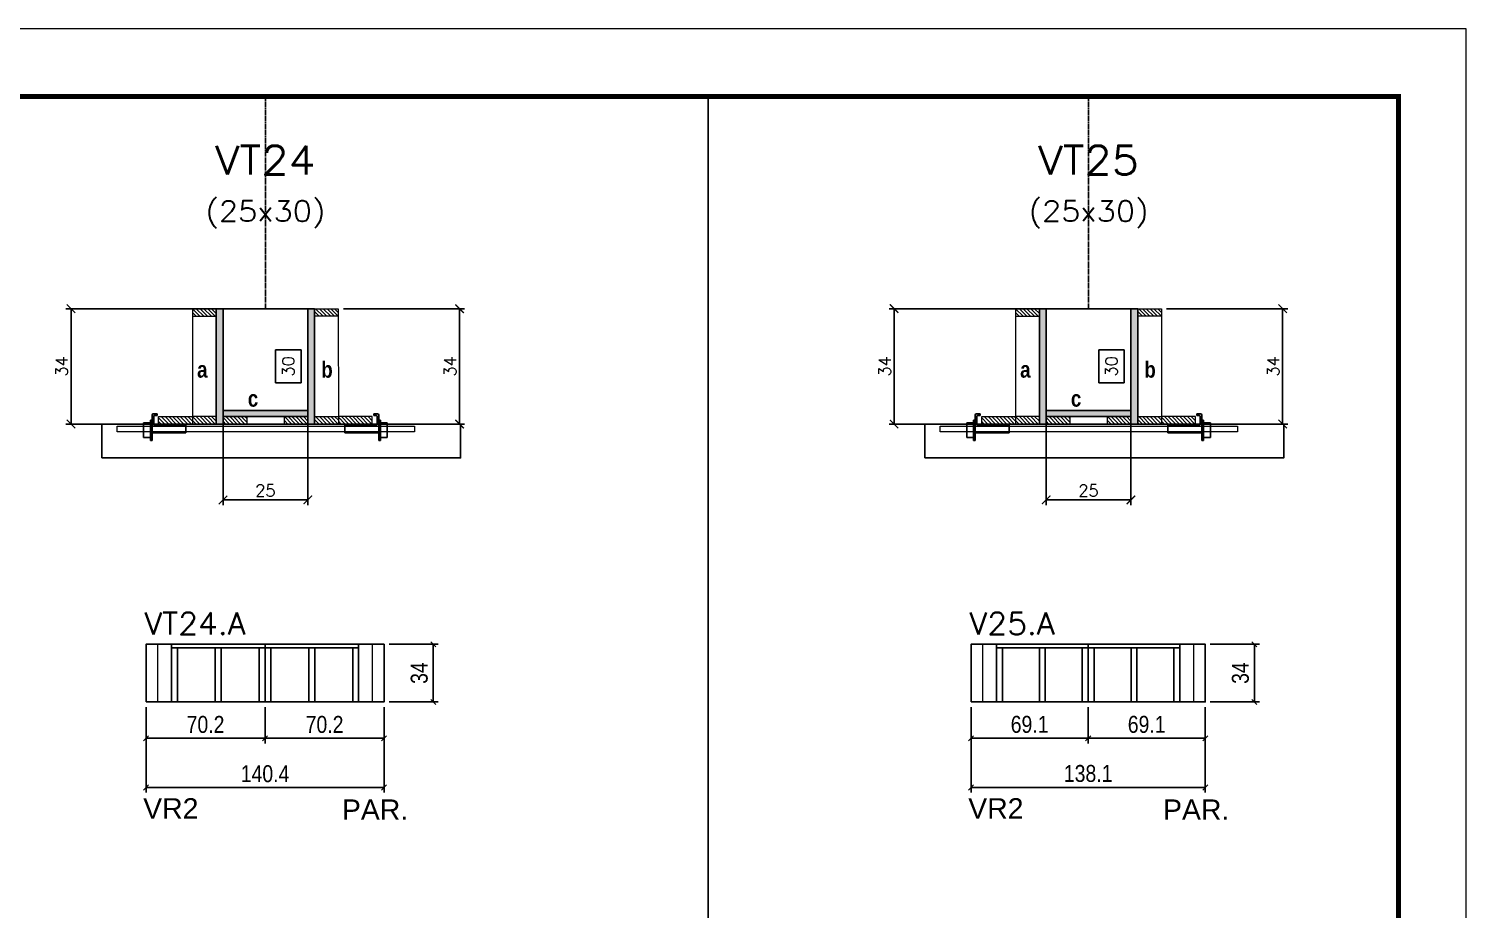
# Model space of a CAD drawing. Extents: x 137137 to 143418, y 10464 to 34486.
# Drawn here: x 142543 to 143391, y 28224 to 28743 of the extents above; entities that cross this region are included whole.
import ezdxf
from ezdxf.enums import TextEntityAlignment as Align

# ---------------------------------------------------------------- set-up
doc = ezdxf.new("R2010")
doc.units = 0
doc.linetypes.add('DASHED', pattern=[0.75, 0.5, -0.25])
doc.linetypes.add('HIDDEN', pattern=[0.375, 0.25, -0.125])
for name, color, linetype in [('5', 5, 'Continuous'), ('barrote', 251, 'Continuous'), ('COTA', 241, 'Continuous'), ('Cota Seção (2x)', 4, 'Continuous'), ('detalhes', 4, 'Continuous'), ('Painéis', 200, 'Continuous'), ('presilha', 1, 'Continuous'), ('SARR_2.2x7', 40, 'Continuous'), ('SARR_3.5x7', 81, 'Continuous'), ('Texto de Titulo', 7, 'Continuous'), ('Texto Qtd Sarr', 242, 'Continuous')]:
    doc.layers.add(name, color=color, linetype=linetype)
for name, color, linetype, lineweight in [('CONCRETO', 251, 'Continuous', 25), ('Escoras', 2, 'Continuous', 25), ('Folhas', 255, 'Continuous', 9), ('Hachura', 251, 'Continuous', 9), ('Madeira', 126, 'Continuous', 18), ('Sarr 2.2x7', 40, 'Continuous', 9), ('SARRAFO DE PRESSAO', 251, 'DASHED', 9), ('SCO-___-LAJ', 2, 'Continuous', 0), ('Texto Seção', 7, 'Continuous', 15)]:
    doc.layers.add(name, color=color, linetype=linetype, lineweight=lineweight)
doc.styles.add('COTA TECNICA', font='techl___.ttf', dxfattribs={"height": 10})
doc.styles.add('REGUA-120', font='ROMANS.shx', dxfattribs={"height": 15})
doc.styles.add('Romans', font='romans.shx')
doc.styles.get("Standard").update_dxf_attribs({"font": 'arial.ttf'})
doc.styles.add('TECNICA', font='techb___.ttf', dxfattribs={"height": 10})
doc.dimstyles.new('Cota Seção (2x)', dxfattribs={"dimtxt": 7, "dimasz": 5, "dimexe": 3, "dimexo": 3, "dimgap": 2, "dimtad": 3, "dimdec": 1, "dimlfac": 0.5, "dimzin": 12, "dimdsep": 46, "dimtxsty": 'Romans', "dimblk": 'ARCHTICK', "dimcen": 0, "dimclrd": 4, "dimclre": 4, "dimclrt": 1, "dimadec": 1, "dimazin": 3, "dimtfac": 1, "dimtdec": 1, "dimtmove": 0, "dimatfit": 3, "dimldrblk": 'OBLIQUE', "dimfxl": 1, "dimtolj": 1, "dimtzin": 12, "dimarcsym": 0})
doc.dimstyles.new('Cota Seção interna', dxfattribs={"dimtxt": 7, "dimasz": 6, "dimexe": 0.18, "dimexo": 2, "dimgap": -4, "dimtad": 3, "dimdec": 1, "dimlfac": 0.5, "dimzin": 12, "dimdsep": 46, "dimtxsty": 'Romans', "dimblk": 'ARCHTICK', "dimcen": 0.09, "dimse1": 1, "dimse2": 1, "dimsd1": 1, "dimsd2": 1, "dimclrd": 180, "dimclre": 5, "dimclrt": 1, "dimadec": 0, "dimazin": 3, "dimtfac": 1, "dimtdec": 1, "dimtofl": 0, "dimtmove": 0, "dimatfit": 3, "dimldrblk": 'ARCHTICK', "dimfxl": 1, "dimtolj": 1, "dimtzin": 0, "dimarcsym": 0})
doc.dimstyles.new('PAINEL', dxfattribs={"dimtxt": 10, "dimasz": 3, "dimexe": 3, "dimexo": 3, "dimgap": 3, "dimtad": 1, "dimdec": 1, "dimzin": 12, "dimdsep": 46, "dimtxsty": 'COTA TECNICA', "dimblk1": 'OBLIQUE', "dimblk2": 'OBLIQUE', "dimsah": 1, "dimcen": 0.9, "dimclrd": 4, "dimclre": 4, "dimclrt": 240, "dimadec": 1, "dimazin": 3, "dimtfac": 1, "dimtdec": 1, "dimtmove": 0, "dimatfit": 3, "dimfxl": 1, "dimtolj": 1, "dimtzin": 12, "dimarcsym": 0})
pattern_1 = [(315, (166111.6375, 20280.2569), (1.12253202, 1.12253202), [])]
pattern_2 = [(315, (166099.6375, 20280.2569), (1.12253202, 1.12253202), [])]
pattern_3 = [(315, (165626.2044, 20280.2569), (1.12253202, 1.12253202), [])]
pattern_4 = [(315, (165614.2044, 20280.2569), (1.12253202, 1.12253202), [])]

# ---------------------------------------------------------------- blocks, each defined once
blk = doc.blocks.new('_ArchTick')
at = {"color": 0, "linetype": 'ByBlock', "const_width": 0.15}
blk.add_lwpolyline([(-0.5, -0.5), (0.5, 0.5)], dxfattribs=at)
blk = doc.blocks.new('*D319')
at = {"layer": 'COTA', "color": 4, "lineweight": -2, "transparency": 16777216}
for p, q in [((143140.02, 28577.9), (143050.37, 28577.9)), ((143053.37, 28509.9), (143053.37, 28577.9)), ((143102.02, 28509.9), (143050.37, 28509.9))]:
    blk.add_line(p, q, dxfattribs=at)
at = {"layer": 'Defpoints', "color": 0, "transparency": 16777216}
for p in [(143053.37, 28577.9), (143143.02, 28577.9), (143105.02, 28509.9)]:
    blk.add_point(p, dxfattribs=at)
at = {"layer": 'COTA', "color": 4, "lineweight": -2, "transparency": 16777216, "xscale": 5, "yscale": 5, "zscale": 5}
for p, rotation in [((143053.37, 28577.9), 90), ((143053.37, 28509.9), 270)]:
    blk.add_blockref('_ArchTick', p, dxfattribs=dict(at, rotation=rotation))
at = {"layer": 'COTA', "color": 1, "transparency": 16777216, "insert": (143047.87, 28543.9), "char_height": 7, "attachment_point": 5, "rotation": 90, "style": 'Romans'}
blk.add_mtext('\\A1;34', dxfattribs=at)
blk = doc.blocks.new('_Oblique')
at = {"color": 0, "linetype": 'ByBlock', "lineweight": -2}
blk.add_line((-0.5, -0.5), (0.5, 0.5), dxfattribs=at)
blk = doc.blocks.new('*D320')
at = {"layer": 'COTA', "color": 4, "lineweight": -2, "transparency": 16777216}
for p, q in [((143214.01, 28577.9), (143285.49, 28577.9)), ((143282.49, 28509.9), (143282.49, 28577.9)), ((143234.02, 28509.9), (143285.49, 28509.9))]:
    blk.add_line(p, q, dxfattribs=at)
at = {"layer": 'Defpoints', "color": 0, "transparency": 16777216}
for p in [(143211.01, 28577.9), (143282.49, 28577.9), (143231.02, 28509.9)]:
    blk.add_point(p, dxfattribs=at)
at = {"layer": 'COTA', "color": 4, "lineweight": -2, "transparency": 16777216, "xscale": 5, "yscale": 5, "zscale": 5}
for p, rotation in [((143282.49, 28577.9), 90), ((143282.49, 28509.9), 270)]:
    blk.add_blockref('_ArchTick', p, dxfattribs=dict(at, rotation=rotation))
at = {"layer": 'COTA', "color": 1, "transparency": 16777216, "insert": (143276.99, 28543.9), "char_height": 7, "attachment_point": 5, "rotation": 90, "style": 'Romans'}
blk.add_mtext('\\A1;34', dxfattribs=at)
blk = doc.blocks.new('*D321')
at = {"layer": 'Cota Seção (2x)', "color": 180, "lineweight": -2, "transparency": 16777216}
for p, q in [((143189.01, 28553.57), (143174.01, 28553.57)), ((143174.01, 28553.57), (143174.01, 28534.23)), ((143189.01, 28534.23), (143189.01, 28553.57)), ((143174.01, 28534.23), (143189.01, 28534.23))]:
    blk.add_line(p, q, dxfattribs=at)
at = {"layer": 'Defpoints', "color": 0, "transparency": 16777216}
for p in [(143193.01, 28577.9), (143193.01, 28577.9), (143193.02, 28517.9)]:
    blk.add_point(p, dxfattribs=at)
at = {"layer": 'Cota Seção (2x)', "color": 1, "transparency": 16777216, "insert": (143181.51, 28543.9), "char_height": 7, "attachment_point": 5, "rotation": 90, "style": 'Romans'}
blk.add_mtext('\\A1;30', dxfattribs=at)
blk = doc.blocks.new('titulo1')
at = {"layer": 'Defpoints', "color": 252, "linetype": 'HIDDEN', "ltscale": 2}
blk.add_line((0, 0), (0, 125), dxfattribs=at)
at = {"layer": 'Defpoints', "style": 'Romans', "oblique": 15}
blk.add_attdef('FOLHA', text='', height=10, dxfattribs=at).set_placement((0, 15.58), align=Align.MIDDLE_CENTER)
at = {"layer": 'Texto Qtd Sarr', "color": 3, "style": 'Romans', "oblique": 15}
for tag, height, p in [('TITULO', 17, (0, 71.45)), ('SEÇÃO', 12, (0, 41.55))]:
    blk.add_attdef(tag, text='', height=height, dxfattribs=at).set_placement(p, align=Align.MIDDLE_CENTER)
blk = doc.blocks.new('PRESILHA METÁLICA 1')
at = {"layer": 'presilha'}
for p, q in [((0, 13), (6, 13)), ((0, 13), (0, 0)), ((6, 15.5), (7.5, 15.5)), ((6, -2.5), (6, 15.5)), ((6, 13), (6, 0)), ((7.5, 10.6), (7.5, 19.9)), ((7.5, 15.5), (7.5, -2.5)), ((12, 21), (8.6, 21)), ((9, 11.6), (9, 18.9)), ((12, 19.5), (9.6, 19.5)), ((12, 21), (12, 19.5)), ((6, 0), (0, 0)), ((37.5, 4.1), (7.5, 4.1)), ((37.5, 11), (9.6, 11)), ((37.5, 11), (37.5, 4.1)), ((7.5, -2.5), (6, -2.5))]:
    blk.add_line(p, q, dxfattribs=at)
for centre, radius, start, end in [((8.6, 19.9), 1.14, 90, 180), ((9.6, 18.9), 0.57, 90, 180), ((9.6, 11.6), 0.57, 180, 270)]:
    blk.add_arc(centre, radius, start, end, dxfattribs=at)
blk = doc.blocks.new('*D322')
at = {"layer": 'COTA', "color": 4, "lineweight": -2, "transparency": 16777216}
for p, q in [((143143.02, 28511.3), (143143.02, 28462.17)), ((143193.02, 28511.3), (143193.02, 28462.17)), ((143143.02, 28465.17), (143193.02, 28465.17))]:
    blk.add_line(p, q, dxfattribs=at)
at = {"layer": 'Defpoints', "color": 0, "transparency": 16777216}
for p in [(143143.02, 28514.3), (143193.02, 28514.3), (143193.02, 28465.17)]:
    blk.add_point(p, dxfattribs=at)
at = {"layer": 'COTA', "color": 4, "lineweight": -2, "transparency": 16777216, "xscale": 5, "yscale": 5, "zscale": 5, "rotation": 180}
blk.add_blockref('_ArchTick', (143143.02, 28465.17), dxfattribs=at)
at = {"layer": 'COTA', "color": 4, "lineweight": -2, "transparency": 16777216, "xscale": 5, "yscale": 5, "zscale": 5}
blk.add_blockref('_ArchTick', (143193.02, 28465.17), dxfattribs=at)
at = {"layer": 'COTA', "color": 1, "transparency": 16777216, "insert": (143168.02, 28470.67), "char_height": 7, "attachment_point": 5, "style": 'Romans'}
blk.add_mtext('\\A1;25', dxfattribs=at)
blk = doc.blocks.new('*D323')
at = {"layer": 'COTA', "color": 4, "linetype": 'ByBlock', "lineweight": -2, "transparency": 16777216}
for p, q in [((143239.85, 28380.1), (143268.82, 28380.1)), ((143265.82, 28380.1), (143265.82, 28346.1)), ((143239.85, 28346.1), (143268.82, 28346.1))]:
    blk.add_line(p, q, dxfattribs=at)
at = {"layer": 'Defpoints', "color": 0, "linetype": 'ByBlock', "transparency": 16777216}
for p in [(143236.85, 28380.1), (143236.85, 28346.1), (143265.82, 28346.1)]:
    blk.add_point(p, dxfattribs=at)
at = {"layer": 'COTA', "color": 4, "linetype": 'ByBlock', "lineweight": -2, "transparency": 16777216, "xscale": 3, "yscale": 3, "zscale": 3}
for p, rotation in [((143265.82, 28380.1), 90), ((143265.82, 28346.1), 270)]:
    blk.add_blockref('_Oblique', p, dxfattribs=dict(at, rotation=rotation))
at = {"layer": 'COTA', "color": 240, "linetype": 'ByBlock', "transparency": 16777216, "insert": (143257.61, 28363.1), "char_height": 10, "attachment_point": 5, "rotation": 90, "style": 'COTA TECNICA'}
blk.add_mtext('\\A1;34', dxfattribs=at)
blk = doc.blocks.new('*D324')
at = {"layer": 'Defpoints', "color": 0, "linetype": 'ByBlock', "transparency": 16777216}
for p in [(143098.75, 28346.1), (143236.85, 28346.1), (143098.75, 28295.63)]:
    blk.add_point(p, dxfattribs=at)
at = {"layer": 'Escoras', "color": 4, "linetype": 'ByBlock', "lineweight": -2, "transparency": 16777216}
for p, q in [((143098.75, 28343.1), (143098.75, 28292.63)), ((143236.85, 28343.1), (143236.85, 28292.63)), ((143236.85, 28295.63), (143098.75, 28295.63))]:
    blk.add_line(p, q, dxfattribs=at)
at = {"layer": 'Escoras', "color": 4, "linetype": 'ByBlock', "lineweight": -2, "transparency": 16777216, "xscale": 3, "yscale": 3, "zscale": 3, "rotation": 180}
blk.add_blockref('_Oblique', (143098.75, 28295.63), dxfattribs=at)
at = {"layer": 'Escoras', "color": 4, "linetype": 'ByBlock', "lineweight": -2, "transparency": 16777216, "xscale": 3, "yscale": 3, "zscale": 3}
blk.add_blockref('_Oblique', (143236.85, 28295.63), dxfattribs=at)
at = {"layer": 'Escoras', "color": 240, "linetype": 'ByBlock', "transparency": 16777216, "insert": (143167.8, 28303.87), "char_height": 10, "attachment_point": 5, "style": 'COTA TECNICA'}
blk.add_mtext('\\A1;138.1', dxfattribs=at)
blk = doc.blocks.new('*D855')
at = {"layer": 'Defpoints', "color": 0, "linetype": 'ByBlock', "transparency": 16777216}
for p in [(143098.75, 28346.1), (143167.8, 28346.1), (143167.8, 28324.67)]:
    blk.add_point(p, dxfattribs=at)
at = {"layer": 'Escoras', "color": 4, "linetype": 'ByBlock', "lineweight": -2, "transparency": 16777216}
for p, q in [((143098.75, 28343.1), (143098.75, 28321.67)), ((143167.8, 28343.1), (143167.8, 28321.67)), ((143098.75, 28324.67), (143167.8, 28324.67))]:
    blk.add_line(p, q, dxfattribs=at)
at = {"layer": 'Escoras', "color": 4, "linetype": 'ByBlock', "lineweight": -2, "transparency": 16777216, "xscale": 3, "yscale": 3, "zscale": 3, "rotation": 180}
blk.add_blockref('_Oblique', (143098.75, 28324.67), dxfattribs=at)
at = {"layer": 'Escoras', "color": 4, "linetype": 'ByBlock', "lineweight": -2, "transparency": 16777216, "xscale": 3, "yscale": 3, "zscale": 3}
blk.add_blockref('_Oblique', (143167.8, 28324.67), dxfattribs=at)
at = {"layer": 'Escoras', "color": 240, "linetype": 'ByBlock', "transparency": 16777216, "insert": (143133.27, 28332.81), "char_height": 10, "attachment_point": 5, "style": 'COTA TECNICA'}
blk.add_mtext('\\A1;69.1', dxfattribs=at)
blk = doc.blocks.new('*D856')
at = {"layer": 'Defpoints', "color": 0, "linetype": 'ByBlock', "transparency": 16777216}
for p in [(143167.8, 28346.1), (143236.85, 28346.1), (143236.85, 28324.67)]:
    blk.add_point(p, dxfattribs=at)
at = {"layer": 'Escoras', "color": 4, "linetype": 'ByBlock', "lineweight": -2, "transparency": 16777216}
for p, q in [((143167.8, 28343.1), (143167.8, 28321.67)), ((143236.85, 28343.1), (143236.85, 28321.67)), ((143167.8, 28324.67), (143236.85, 28324.67))]:
    blk.add_line(p, q, dxfattribs=at)
at = {"layer": 'Escoras', "color": 4, "linetype": 'ByBlock', "lineweight": -2, "transparency": 16777216, "xscale": 3, "yscale": 3, "zscale": 3, "rotation": 180}
blk.add_blockref('_Oblique', (143167.8, 28324.67), dxfattribs=at)
at = {"layer": 'Escoras', "color": 4, "linetype": 'ByBlock', "lineweight": -2, "transparency": 16777216, "xscale": 3, "yscale": 3, "zscale": 3}
blk.add_blockref('_Oblique', (143236.85, 28324.67), dxfattribs=at)
at = {"layer": 'Escoras', "color": 240, "linetype": 'ByBlock', "transparency": 16777216, "insert": (143202.32, 28332.81), "char_height": 10, "attachment_point": 5, "style": 'COTA TECNICA'}
blk.add_mtext('\\A1;69.1', dxfattribs=at)
blk = doc.blocks.new('*D327')
at = {"layer": 'COTA', "color": 4, "lineweight": -2, "transparency": 16777216}
for p, q in [((142654.58, 28577.9), (142564.94, 28577.9)), ((142567.94, 28509.9), (142567.94, 28577.9)), ((142616.58, 28509.9), (142564.94, 28509.9))]:
    blk.add_line(p, q, dxfattribs=at)
at = {"layer": 'Defpoints', "color": 0, "transparency": 16777216}
for p in [(142567.94, 28577.9), (142657.58, 28577.9), (142619.58, 28509.9)]:
    blk.add_point(p, dxfattribs=at)
at = {"layer": 'COTA', "color": 4, "lineweight": -2, "transparency": 16777216, "xscale": 5, "yscale": 5, "zscale": 5}
for p, rotation in [((142567.94, 28577.9), 90), ((142567.94, 28509.9), 270)]:
    blk.add_blockref('_ArchTick', p, dxfattribs=dict(at, rotation=rotation))
at = {"layer": 'COTA', "color": 1, "transparency": 16777216, "insert": (142562.44, 28543.9), "char_height": 7, "attachment_point": 5, "rotation": 90, "style": 'Romans'}
blk.add_mtext('\\A1;34', dxfattribs=at)
blk = doc.blocks.new('*D328')
at = {"layer": 'COTA', "color": 4, "lineweight": -2, "transparency": 16777216}
for p, q in [((142728.57, 28577.9), (142800.06, 28577.9)), ((142797.06, 28509.9), (142797.06, 28577.9)), ((142748.58, 28509.9), (142800.06, 28509.9))]:
    blk.add_line(p, q, dxfattribs=at)
at = {"layer": 'Defpoints', "color": 0, "transparency": 16777216}
for p in [(142725.57, 28577.9), (142797.06, 28577.9), (142745.58, 28509.9)]:
    blk.add_point(p, dxfattribs=at)
at = {"layer": 'COTA', "color": 4, "lineweight": -2, "transparency": 16777216, "xscale": 5, "yscale": 5, "zscale": 5}
for p, rotation in [((142797.06, 28577.9), 90), ((142797.06, 28509.9), 270)]:
    blk.add_blockref('_ArchTick', p, dxfattribs=dict(at, rotation=rotation))
at = {"layer": 'COTA', "color": 1, "transparency": 16777216, "insert": (142791.56, 28543.9), "char_height": 7, "attachment_point": 5, "rotation": 90, "style": 'Romans'}
blk.add_mtext('\\A1;34', dxfattribs=at)
blk = doc.blocks.new('*D329')
at = {"layer": 'Cota Seção (2x)', "color": 180, "lineweight": -2, "transparency": 16777216}
for p, q in [((142703.58, 28553.57), (142688.58, 28553.57)), ((142688.58, 28553.57), (142688.58, 28534.23)), ((142703.58, 28534.23), (142703.58, 28553.57)), ((142688.58, 28534.23), (142703.58, 28534.23))]:
    blk.add_line(p, q, dxfattribs=at)
at = {"layer": 'Defpoints', "color": 0, "transparency": 16777216}
for p in [(142707.57, 28577.9), (142707.58, 28577.9), (142707.58, 28517.9)]:
    blk.add_point(p, dxfattribs=at)
at = {"layer": 'Cota Seção (2x)', "color": 1, "transparency": 16777216, "insert": (142696.08, 28543.9), "char_height": 7, "attachment_point": 5, "rotation": 90, "style": 'Romans'}
blk.add_mtext('\\A1;30', dxfattribs=at)
blk = doc.blocks.new('*D330')
at = {"layer": 'COTA', "color": 4, "lineweight": -2, "transparency": 16777216}
for p, q in [((142657.58, 28511.3), (142657.58, 28462.17)), ((142707.58, 28511.3), (142707.58, 28462.17)), ((142657.58, 28465.17), (142707.58, 28465.17))]:
    blk.add_line(p, q, dxfattribs=at)
at = {"layer": 'Defpoints', "color": 0, "transparency": 16777216}
for p in [(142657.58, 28514.3), (142707.58, 28514.3), (142707.58, 28465.17)]:
    blk.add_point(p, dxfattribs=at)
at = {"layer": 'COTA', "color": 4, "lineweight": -2, "transparency": 16777216, "xscale": 5, "yscale": 5, "zscale": 5, "rotation": 180}
blk.add_blockref('_ArchTick', (142657.58, 28465.17), dxfattribs=at)
at = {"layer": 'COTA', "color": 4, "lineweight": -2, "transparency": 16777216, "xscale": 5, "yscale": 5, "zscale": 5}
blk.add_blockref('_ArchTick', (142707.58, 28465.17), dxfattribs=at)
at = {"layer": 'COTA', "color": 1, "transparency": 16777216, "insert": (142682.58, 28470.67), "char_height": 7, "attachment_point": 5, "style": 'Romans'}
blk.add_mtext('\\A1;25', dxfattribs=at)
blk = doc.blocks.new('*D331')
at = {"layer": 'COTA', "color": 4, "linetype": 'ByBlock', "lineweight": -2, "transparency": 16777216}
for p, q in [((142755.56, 28380.1), (142784.54, 28380.1)), ((142781.54, 28380.1), (142781.54, 28346.1)), ((142755.56, 28346.1), (142784.54, 28346.1))]:
    blk.add_line(p, q, dxfattribs=at)
at = {"layer": 'Defpoints', "color": 0, "linetype": 'ByBlock', "transparency": 16777216}
for p in [(142752.56, 28380.1), (142752.56, 28346.1), (142781.54, 28346.1)]:
    blk.add_point(p, dxfattribs=at)
at = {"layer": 'COTA', "color": 4, "linetype": 'ByBlock', "lineweight": -2, "transparency": 16777216, "xscale": 3, "yscale": 3, "zscale": 3}
for p, rotation in [((142781.54, 28380.1), 90), ((142781.54, 28346.1), 270)]:
    blk.add_blockref('_Oblique', p, dxfattribs=dict(at, rotation=rotation))
at = {"layer": 'COTA', "color": 240, "linetype": 'ByBlock', "transparency": 16777216, "insert": (142773.32, 28363.1), "char_height": 10, "attachment_point": 5, "rotation": 90, "style": 'COTA TECNICA'}
blk.add_mtext('\\A1;34', dxfattribs=at)
blk = doc.blocks.new('*D332')
at = {"layer": 'Defpoints', "color": 0, "linetype": 'ByBlock', "transparency": 16777216}
for p in [(142612.16, 28346.1), (142752.56, 28346.1), (142612.16, 28295.63)]:
    blk.add_point(p, dxfattribs=at)
at = {"layer": 'Escoras', "color": 4, "linetype": 'ByBlock', "lineweight": -2, "transparency": 16777216}
for p, q in [((142612.16, 28343.1), (142612.16, 28292.63)), ((142752.56, 28343.1), (142752.56, 28292.63)), ((142752.56, 28295.63), (142612.16, 28295.63))]:
    blk.add_line(p, q, dxfattribs=at)
at = {"layer": 'Escoras', "color": 4, "linetype": 'ByBlock', "lineweight": -2, "transparency": 16777216, "xscale": 3, "yscale": 3, "zscale": 3, "rotation": 180}
blk.add_blockref('_Oblique', (142612.16, 28295.63), dxfattribs=at)
at = {"layer": 'Escoras', "color": 4, "linetype": 'ByBlock', "lineweight": -2, "transparency": 16777216, "xscale": 3, "yscale": 3, "zscale": 3}
blk.add_blockref('_Oblique', (142752.56, 28295.63), dxfattribs=at)
at = {"layer": 'Escoras', "color": 240, "linetype": 'ByBlock', "transparency": 16777216, "insert": (142682.36, 28303.73), "char_height": 10, "attachment_point": 5, "style": 'COTA TECNICA'}
blk.add_mtext('\\A1;140.4', dxfattribs=at)
blk = doc.blocks.new('*D859')
at = {"layer": 'Defpoints', "color": 0, "linetype": 'ByBlock', "transparency": 16777216}
for p in [(142612.16, 28346.1), (142682.36, 28346.1), (142682.36, 28324.67)]:
    blk.add_point(p, dxfattribs=at)
at = {"layer": 'Escoras', "color": 4, "linetype": 'ByBlock', "lineweight": -2, "transparency": 16777216}
for p, q in [((142612.16, 28343.1), (142612.16, 28321.67)), ((142682.36, 28343.1), (142682.36, 28321.67)), ((142612.16, 28324.67), (142682.36, 28324.67))]:
    blk.add_line(p, q, dxfattribs=at)
at = {"layer": 'Escoras', "color": 4, "linetype": 'ByBlock', "lineweight": -2, "transparency": 16777216, "xscale": 3, "yscale": 3, "zscale": 3, "rotation": 180}
blk.add_blockref('_Oblique', (142612.16, 28324.67), dxfattribs=at)
at = {"layer": 'Escoras', "color": 4, "linetype": 'ByBlock', "lineweight": -2, "transparency": 16777216, "xscale": 3, "yscale": 3, "zscale": 3}
blk.add_blockref('_Oblique', (142682.36, 28324.67), dxfattribs=at)
at = {"layer": 'Escoras', "color": 240, "linetype": 'ByBlock', "transparency": 16777216, "insert": (142647.26, 28332.78), "char_height": 10, "attachment_point": 5, "style": 'COTA TECNICA'}
blk.add_mtext('\\A1;70.2', dxfattribs=at)
blk = doc.blocks.new('*D860')
at = {"layer": 'Defpoints', "color": 0, "linetype": 'ByBlock', "transparency": 16777216}
for p in [(142682.36, 28346.1), (142752.56, 28346.1), (142752.56, 28324.67)]:
    blk.add_point(p, dxfattribs=at)
at = {"layer": 'Escoras', "color": 4, "linetype": 'ByBlock', "lineweight": -2, "transparency": 16777216}
for p, q in [((142682.36, 28343.1), (142682.36, 28321.67)), ((142752.56, 28343.1), (142752.56, 28321.67)), ((142682.36, 28324.67), (142752.56, 28324.67))]:
    blk.add_line(p, q, dxfattribs=at)
at = {"layer": 'Escoras', "color": 4, "linetype": 'ByBlock', "lineweight": -2, "transparency": 16777216, "xscale": 3, "yscale": 3, "zscale": 3, "rotation": 180}
blk.add_blockref('_Oblique', (142682.36, 28324.67), dxfattribs=at)
at = {"layer": 'Escoras', "color": 4, "linetype": 'ByBlock', "lineweight": -2, "transparency": 16777216, "xscale": 3, "yscale": 3, "zscale": 3}
blk.add_blockref('_Oblique', (142752.56, 28324.67), dxfattribs=at)
at = {"layer": 'Escoras', "color": 240, "linetype": 'ByBlock', "transparency": 16777216, "insert": (142717.46, 28332.78), "char_height": 10, "attachment_point": 5, "style": 'COTA TECNICA'}
blk.add_mtext('\\A1;70.2', dxfattribs=at)
blk = doc.blocks.new('9999999999')
at = {"layer": 'Folhas'}
blk.add_lwpolyline([(98138.98, 34190.21), (99623.98, 34190.21), (99623.98, 35240.21), (98138.98, 35240.21)], close=True, dxfattribs=at)
at = {"layer": 'Folhas', "color": 30, "const_width": 3}
blk.add_lwpolyline([(98213.98, 34230.21), (99583.98, 34230.21), (99583.98, 35200.21), (98213.98, 35200.21)], close=True, dxfattribs=at)

msp = doc.modelspace()

# ---------------------------------------------------------------- hatches: boundary and pattern name
at = {"layer": 'Hachura'}
h = msp.add_hatch(dxfattribs=at)
h.set_pattern_fill('ANSI31', color=256, scale=0.5, angle=270, style=0)
h.set_pattern_definition([(315, (165614.2044, 20270.2569), (1.12253202, 1.12253202), [])])
h.paths.add_polyline_path([(142653.58, 28573.5), (142653.58, 28577.9), (142639.58, 28577.9), (142639.58, 28573.5)])
h = msp.add_hatch(color=256, dxfattribs=at)
h.dxf.hatch_style = 1
h.paths.add_polyline_path([(142653.58, 28577.9), (142657.58, 28577.9), (142657.58, 28509.9), (142653.58, 28509.9)])
h = msp.add_hatch(color=256, dxfattribs=at)
h.dxf.hatch_style = 1
h.paths.add_polyline_path([(142711.57, 28577.9), (142707.57, 28577.9), (142707.58, 28509.9), (142711.58, 28509.9)])
h = msp.add_hatch(dxfattribs=at)
h.set_pattern_fill('ANSI31', color=256, scale=0.5, angle=270, style=0)
h.set_pattern_definition([(315, (165626.2141, 20270.2569), (1.12253202, 1.12253202), [])])
h.paths.add_polyline_path([(142711.57, 28573.5), (142711.57, 28577.9), (142725.57, 28577.9), (142725.57, 28573.5)])
h = msp.add_hatch(dxfattribs=at)
h.set_pattern_fill('ANSI31', color=256, scale=0.5, angle=270, style=0)
h.set_pattern_definition([(315, (166099.6375, 20270.2569), (1.12253202, 1.12253202), [])])
h.paths.add_polyline_path([(143139.02, 28573.5), (143139.02, 28577.9), (143125.02, 28577.9), (143125.02, 28573.5)])
h = msp.add_hatch(color=256, dxfattribs=at)
h.dxf.hatch_style = 1
h.paths.add_polyline_path([(143139.02, 28577.9), (143143.02, 28577.9), (143143.02, 28509.9), (143139.02, 28509.9)])
h = msp.add_hatch(color=256, dxfattribs=at)
h.dxf.hatch_style = 1
h.paths.add_polyline_path([(143197.01, 28577.9), (143193.01, 28577.9), (143193.02, 28509.9), (143197.02, 28509.9)])
h = msp.add_hatch(dxfattribs=at)
h.set_pattern_fill('ANSI31', color=256, scale=0.5, angle=270, style=0)
h.set_pattern_definition([(315, (166111.6472, 20270.2569), (1.12253202, 1.12253202), [])])
h.paths.add_polyline_path([(143197.01, 28573.5), (143197.01, 28577.9), (143211.01, 28577.9), (143211.01, 28573.5)])
h = msp.add_hatch(dxfattribs=at)
h.set_pattern_fill('ANSI31', color=256, scale=0.5, angle=270, style=0)
h.set_pattern_definition(pattern_4)
h.paths.add_polyline_path([(142619.58, 28509.9), (142619.58, 28514.3), (142639.58, 28514.3), (142639.58, 28509.9)])
h = msp.add_hatch(dxfattribs=at)
h.set_pattern_fill('ANSI31', color=256, scale=0.5, angle=270, style=0)
h.set_pattern_definition([(315, (165614.2044, 20206.6569), (1.12253202, 1.12253202), [])])
h.paths.add_polyline_path([(142653.58, 28509.9), (142653.58, 28514.3), (142639.58, 28514.3), (142639.58, 28509.9)])
h = msp.add_hatch(color=256, dxfattribs=at)
h.dxf.hatch_style = 1
h.paths.add_polyline_path([(142657.58, 28514.3), (142657.58, 28517.9), (142707.58, 28517.9), (142707.58, 28514.3)])
h = msp.add_hatch(dxfattribs=at)
h.set_pattern_fill('ANSI31', color=256, scale=0.5, angle=270, style=0)
h.set_pattern_definition(pattern_4)
h.paths.add_polyline_path([(142657.58, 28509.9), (142657.58, 28514.3), (142671.58, 28514.3), (142671.58, 28509.9)])
h = msp.add_hatch(dxfattribs=at)
h.set_pattern_fill('ANSI31', color=256, scale=0.5, angle=270, style=0)
h.set_pattern_definition(pattern_3)
h.paths.add_polyline_path([(142707.58, 28509.9), (142707.58, 28514.3), (142693.58, 28514.3), (142693.58, 28509.9)])
h = msp.add_hatch(dxfattribs=at)
h.set_pattern_fill('ANSI31', color=256, scale=0.5, angle=270, style=0)
h.set_pattern_definition([(315, (165626.2044, 20206.6569), (1.12253202, 1.12253202), [])])
h.paths.add_polyline_path([(142711.58, 28509.9), (142711.58, 28514.3), (142725.58, 28514.3), (142725.58, 28509.9)])
h = msp.add_hatch(dxfattribs=at)
h.set_pattern_fill('ANSI31', color=256, scale=0.5, angle=270, style=0)
h.set_pattern_definition(pattern_3)
h.paths.add_polyline_path([(142745.58, 28509.9), (142745.58, 28514.3), (142725.58, 28514.3), (142725.58, 28509.9)])
h = msp.add_hatch(dxfattribs=at)
h.set_pattern_fill('ANSI31', color=256, scale=0.5, angle=270, style=0)
h.set_pattern_definition(pattern_2)
h.paths.add_polyline_path([(143105.02, 28509.9), (143105.02, 28514.3), (143125.02, 28514.3), (143125.02, 28509.9)])
h = msp.add_hatch(dxfattribs=at)
h.set_pattern_fill('ANSI31', color=256, scale=0.5, angle=270, style=0)
h.set_pattern_definition([(315, (166099.6375, 20206.6569), (1.12253202, 1.12253202), [])])
h.paths.add_polyline_path([(143139.02, 28509.9), (143139.02, 28514.3), (143125.02, 28514.3), (143125.02, 28509.9)])
h = msp.add_hatch(color=256, dxfattribs=at)
h.dxf.hatch_style = 1
h.paths.add_polyline_path([(143143.02, 28514.3), (143143.02, 28517.9), (143193.02, 28517.9), (143193.02, 28514.3)])
h = msp.add_hatch(dxfattribs=at)
h.set_pattern_fill('ANSI31', color=256, scale=0.5, angle=270, style=0)
h.set_pattern_definition(pattern_2)
h.paths.add_polyline_path([(143143.02, 28509.9), (143143.02, 28514.3), (143157.02, 28514.3), (143157.02, 28509.9)])
h = msp.add_hatch(dxfattribs=at)
h.set_pattern_fill('ANSI31', color=256, scale=0.5, angle=270, style=0)
h.set_pattern_definition(pattern_1)
h.paths.add_polyline_path([(143193.02, 28509.9), (143193.02, 28514.3), (143179.02, 28514.3), (143179.02, 28509.9)])
h = msp.add_hatch(dxfattribs=at)
h.set_pattern_fill('ANSI31', color=256, scale=0.5, angle=270, style=0)
h.set_pattern_definition([(315, (166111.6375, 20206.6569), (1.12253202, 1.12253202), [])])
h.paths.add_polyline_path([(143197.02, 28509.9), (143197.02, 28514.3), (143211.02, 28514.3), (143211.02, 28509.9)])
h = msp.add_hatch(dxfattribs=at)
h.set_pattern_fill('ANSI31', color=256, scale=0.5, angle=270, style=0)
h.set_pattern_definition(pattern_1)
h.paths.add_polyline_path([(143231.02, 28509.9), (143231.02, 28514.3), (143211.02, 28514.3), (143211.02, 28509.9)])

# ---------------------------------------------------------------- linework, layer by layer
at = {"layer": 'barrote'}
for points in [[(142586.13, 28489.9), (142797.71, 28489.9), (142797.71, 28509.9), (142586.13, 28509.9)], [(143071.56, 28489.9), (143283.15, 28489.9), (143283.15, 28509.9), (143071.56, 28509.9)]]:
    msp.add_lwpolyline(points, close=True, dxfattribs=at)
at = {"layer": 'CONCRETO'}
for points in [[(142657.58, 28577.9), (142657.58, 28577.9), (142657.58, 28577.9), (142657.58, 28577.9), (142707.58, 28577.9), (142707.58, 28577.9), (142707.58, 28577.9), (142707.58, 28517.9), (142657.58, 28517.9), (142657.58, 28577.9)], [(143143.02, 28577.9), (143143.02, 28577.9), (143143.02, 28577.9), (143143.02, 28577.9), (143193.02, 28577.9), (143193.02, 28577.9), (143193.02, 28577.9), (143193.02, 28517.9), (143143.02, 28517.9), (143143.02, 28577.9)]]:
    msp.add_lwpolyline(points, close=True, dxfattribs=at)
at = {"layer": 'COTA', "linetype": 'ByBlock'}
msp.add_line((142943.66, 27932.14), (142943.66, 28702.9), dxfattribs=at)
at = {"layer": 'Madeira'}
for points in [[(142653.58, 28573.5), (142653.58, 28577.9), (142639.58, 28577.9), (142639.58, 28573.5)], [(142653.58, 28577.9), (142639.58, 28577.9), (142639.58, 28509.9), (142653.58, 28509.9)], [(142711.57, 28573.5), (142711.57, 28577.9), (142725.57, 28577.9), (142725.57, 28573.5)], [(142711.57, 28577.9), (142725.57, 28577.9), (142725.58, 28509.9), (142711.58, 28509.9)], [(143139.02, 28573.5), (143139.02, 28577.9), (143125.02, 28577.9), (143125.02, 28573.5)], [(143139.02, 28577.9), (143125.02, 28577.9), (143125.02, 28509.9), (143139.02, 28509.9)], [(143197.01, 28573.5), (143197.01, 28577.9), (143211.01, 28577.9), (143211.01, 28573.5)], [(143197.01, 28577.9), (143211.01, 28577.9), (143211.02, 28509.9), (143197.02, 28509.9)], [(142619.58, 28509.9), (142619.58, 28514.3), (142639.58, 28514.3), (142639.58, 28509.9)], [(142653.58, 28509.9), (142653.58, 28514.3), (142639.58, 28514.3), (142639.58, 28509.9)], [(142657.58, 28509.9), (142657.58, 28514.3), (142671.58, 28514.3), (142671.58, 28509.9)], [(142707.58, 28509.9), (142707.58, 28514.3), (142693.58, 28514.3), (142693.58, 28509.9)], [(142711.58, 28509.9), (142711.58, 28514.3), (142725.58, 28514.3), (142725.58, 28509.9)], [(142745.58, 28509.9), (142745.58, 28514.3), (142725.58, 28514.3), (142725.58, 28509.9)], [(143105.02, 28509.9), (143105.02, 28514.3), (143125.02, 28514.3), (143125.02, 28509.9)], [(143139.02, 28509.9), (143139.02, 28514.3), (143125.02, 28514.3), (143125.02, 28509.9)], [(143143.02, 28509.9), (143143.02, 28514.3), (143157.02, 28514.3), (143157.02, 28509.9)], [(143193.02, 28509.9), (143193.02, 28514.3), (143179.02, 28514.3), (143179.02, 28509.9)], [(143197.02, 28509.9), (143197.02, 28514.3), (143211.02, 28514.3), (143211.02, 28509.9)], [(143231.02, 28509.9), (143231.02, 28514.3), (143211.02, 28514.3), (143211.02, 28509.9)]]:
    msp.add_lwpolyline(points, close=True, dxfattribs=at)
at = {"layer": 'Painéis', "linetype": 'ByBlock'}
for p, q in [((142682.36, 28346.1), (142682.36, 28380.1)), ((143167.8, 28346.1), (143167.8, 28380.1))]:
    msp.add_line(p, q, dxfattribs=at)
at = {"layer": 'Painéis'}
for points in [[(142653.58, 28577.9), (142657.58, 28577.9), (142657.58, 28509.9), (142653.58, 28509.9)], [(142711.57, 28577.9), (142707.57, 28577.9), (142707.58, 28509.9), (142711.58, 28509.9)], [(143139.02, 28577.9), (143143.02, 28577.9), (143143.02, 28509.9), (143139.02, 28509.9)], [(143197.01, 28577.9), (143193.01, 28577.9), (143193.02, 28509.9), (143197.02, 28509.9)], [(142657.58, 28514.3), (142657.58, 28517.9), (142707.58, 28517.9), (142707.58, 28514.3)], [(143143.02, 28514.3), (143143.02, 28517.9), (143193.02, 28517.9), (143193.02, 28514.3)]]:
    msp.add_lwpolyline(points, close=True, dxfattribs=at)
at = {"layer": 'Painéis', "linetype": 'ByBlock'}
for points in [[(142612.16, 28346.1), (142752.56, 28346.1), (142752.56, 28380.1), (142612.16, 28380.1)], [(143098.75, 28346.1), (143236.85, 28346.1), (143236.85, 28380.1), (143098.75, 28380.1)]]:
    msp.add_lwpolyline(points, close=True, dxfattribs=at)
at = {"layer": 'Sarr 2.2x7'}
for p, q in [((142619.16, 28346.1), (142619.16, 28380.1)), ((142745.56, 28380.1), (142745.56, 28346.1)), ((143105.75, 28346.1), (143105.75, 28380.1)), ((143229.85, 28380.1), (143229.85, 28346.1))]:
    msp.add_line(p, q, dxfattribs=at)
at = {"layer": 'SARR_2.2x7', "linetype": 'Continuous'}
for p, q in [((142682.36, 28377.9), (142627.16, 28377.9)), ((142737.56, 28377.9), (142682.36, 28377.9)), ((143167.8, 28377.9), (143113.75, 28377.9)), ((143221.85, 28377.9), (143167.8, 28377.9))]:
    msp.add_line(p, q, dxfattribs=at)
at = {"layer": 'SARR_3.5x7'}
for p, q in [((142627.16, 28380.1), (142627.16, 28346.1)), ((142630.66, 28377.9), (142630.66, 28346.1)), ((142653.01, 28377.9), (142653.01, 28346.1)), ((142656.51, 28377.9), (142656.51, 28346.1)), ((142678.86, 28377.9), (142678.86, 28346.1)), ((142685.86, 28377.9), (142685.86, 28346.1)), ((142708.21, 28377.9), (142708.21, 28346.1)), ((142711.71, 28377.9), (142711.71, 28346.1)), ((142734.06, 28377.9), (142734.06, 28346.1)), ((142737.56, 28380.1), (142737.56, 28346.1)), ((143113.75, 28380.1), (143113.75, 28346.1)), ((143117.25, 28377.9), (143117.25, 28346.1)), ((143139.02, 28377.9), (143139.02, 28346.1)), ((143142.52, 28377.9), (143142.52, 28346.1)), ((143164.3, 28377.9), (143164.3, 28346.1)), ((143171.3, 28377.9), (143171.3, 28346.1)), ((143193.07, 28377.9), (143193.07, 28346.1)), ((143196.57, 28377.9), (143196.57, 28346.1)), ((143218.35, 28377.9), (143218.35, 28346.1)), ((143221.85, 28380.1), (143221.85, 28346.1))]:
    msp.add_line(p, q, dxfattribs=at)
at = {"layer": 'SCO-___-LAJ', "color": 1}
for points in [[(142595.13, 28508.57), (142770.4, 28508.57), (142770.4, 28505.37), (142595.13, 28505.37)], [(143080.56, 28508.57), (143255.83, 28508.57), (143255.83, 28505.37), (143080.56, 28505.37)]]:
    msp.add_lwpolyline(points, close=True, dxfattribs=at)

# ---------------------------------------------------------------- block references
at = {"layer": 'presilha', "yscale": 0.6666666666666666, "zscale": 0.6666666666666666}
for p, xscale in [((142610.72, 28501.93), 0.6666666666666666), ((142754.45, 28501.93), -0.6666666666666666), ((143096.15, 28501.93), 0.6666666666666666), ((143239.88, 28501.93), -0.6666666666666666)]:
    msp.add_blockref('PRESILHA METÁLICA 1', p, dxfattribs=dict(at, xscale=xscale))
at = {"layer": 'SARRAFO DE PRESSAO', "color": 6, "linetype": 'ByBlock'}
msp.add_blockref('9999999999', (43766.81, -6497.3), dxfattribs=at)
at = {"layer": 'Texto Seção'}
ref = msp.add_blockref('titulo1', (142682.58, 28577.9), dxfattribs=at)
ref.add_attrib('TITULO', 'VT24', dxfattribs={"layer": 'Texto de Titulo', "color": 7, "height": 17, "style": 'Romans', "width": 1.1}).set_placement((142682.58, 28665.4), align=Align.MIDDLE_CENTER)
ref.add_attrib('SEÇÃO', '(25x30)', dxfattribs={"layer": 'Texto de Titulo', "color": 7, "height": 12, "style": 'Romans', "width": 1.1}).set_placement((142682.58, 28635.4), align=Align.MIDDLE_CENTER)
ref = msp.add_blockref('titulo1', (143168.02, 28577.9), dxfattribs=at)
ref.add_attrib('TITULO', 'VT25', dxfattribs={"layer": 'Texto de Titulo', "color": 7, "height": 17, "style": 'Romans', "width": 1.1}).set_placement((143168.02, 28665.4), align=Align.MIDDLE_CENTER)
ref.add_attrib('SEÇÃO', '(25x30)', dxfattribs={"layer": 'Texto de Titulo', "color": 7, "height": 12, "style": 'Romans', "width": 1.1}).set_placement((143168.02, 28635.4), align=Align.MIDDLE_CENTER)

# ---------------------------------------------------------------- texts
at = {"layer": '5', "linetype": 'Continuous'}
for s, p in [('VR2', (142610.48, 28277.35)), ('PAR.', (142727.68, 28276.61)), ('VR2', (143097.07, 28277.35)), ('PAR.', (143211.96, 28276.61))]:
    msp.add_text(s, height=12, rotation=0.00004, dxfattribs=at).set_placement(p)
at = {"layer": 'detalhes', "style": 'TECNICA'}
for s, p in [('b', (142715.52, 28537.23)), ('b', (143200.95, 28537.23)), ('a', (142642.28, 28537.24)), ('a', (143127.71, 28537.24)), ('c', (142672.18, 28520.14)), ('c', (143157.62, 28520.14))]:
    msp.add_text(s, height=9.6, dxfattribs=at).set_placement(p)
at = {"layer": 'Texto Seção', "style": 'REGUA-120', "width": 1.05}
for s, p in [('VT24.A', (142611.22, 28385.76)), ('V25.A', (143097.8, 28385.76))]:
    msp.add_text(s, height=13, dxfattribs=at).set_placement(p)

# ---------------------------------------------------------------- dimensions: what is measured, and where the dimension line sits
at = {"layer": 'COTA'}
for base, p1, p2, picture, middle in [((142567.94, 28577.9), (142619.58, 28509.9), (142657.58, 28577.9), '*D327', (142562.44, 28543.9)), ((142797.06, 28577.9), (142745.58, 28509.9), (142725.57, 28577.9), '*D328', (142791.56, 28543.9)), ((143053.37, 28577.9), (143105.02, 28509.9), (143143.02, 28577.9), '*D319', (143047.87, 28543.9)), ((143282.49, 28577.9), (143231.02, 28509.9), (143211.01, 28577.9), '*D320', (143276.99, 28543.9))]:
    dim = msp.add_linear_dim(base=base, p1=p1, p2=p2, angle=90, dimstyle='Cota Seção (2x)', dxfattribs=at)
    dim.commit()
    dim.dimension.update_dxf_attribs({"geometry": picture, "text_midpoint": middle})
for base, p1, p2, picture, middle in [((142707.58, 28465.17), (142657.58, 28514.3), (142707.58, 28514.3), '*D330', (142682.58, 28470.67)), ((143193.02, 28465.17), (143143.02, 28514.3), (143193.02, 28514.3), '*D322', (143168.02, 28470.67))]:
    dim = msp.add_linear_dim(base=base, p1=p1, p2=p2, dimstyle='Cota Seção (2x)', dxfattribs=at)
    dim.commit()
    dim.dimension.update_dxf_attribs({"geometry": picture, "text_midpoint": middle})
at = {"layer": 'COTA', "linetype": 'ByBlock'}
for base, p1, p2, picture, middle in [((142781.54, 28346.1), (142752.56, 28380.1), (142752.56, 28346.1), '*D331', (142773.32, 28363.1)), ((143265.82, 28346.1), (143236.85, 28380.1), (143236.85, 28346.1), '*D323', (143257.61, 28363.1))]:
    dim = msp.add_linear_dim(base=base, p1=p1, p2=p2, angle=90, dimstyle='PAINEL', dxfattribs=at)
    dim.commit()
    dim.dimension.update_dxf_attribs({"geometry": picture, "text_midpoint": middle})
at = {"layer": 'Cota Seção (2x)'}
for base, p1, p2, picture, middle in [((142707.58, 28577.9), (142707.58, 28517.9), (142707.57, 28577.9), '*D329', (142707.58, 28543.9)), ((143193.01, 28577.9), (143193.02, 28517.9), (143193.01, 28577.9), '*D321', (143193.01, 28543.9))]:
    dim = msp.add_linear_dim(base=base, p1=p1, p2=p2, angle=90, dimstyle='Cota Seção interna', dxfattribs=at)
    dim.commit()
    dim.dimension.update_dxf_attribs({"geometry": picture, "text_midpoint": middle, "dimtype": 160})
at = {"layer": 'Escoras', "linetype": 'ByBlock'}
for base, p1, p2, picture, middle in [((142612.16, 28295.63), (142752.56, 28346.1), (142612.16, 28346.1), '*D332', (142682.36, 28303.73)), ((142682.36, 28324.67), (142612.16, 28346.1), (142682.36, 28346.1), '*D859', (142647.26, 28332.78)), ((142752.56, 28324.67), (142682.36, 28346.1), (142752.56, 28346.1), '*D860', (142717.46, 28332.78)), ((143098.75, 28295.63), (143236.85, 28346.1), (143098.75, 28346.1), '*D324', (143167.8, 28303.87)), ((143167.79708205, 28324.67431091), (143098.74708205, 28346.10424378), (143167.79708205, 28346.10424378), '*D855', (143133.27208205, 28332.80588986)), ((143236.84708205, 28324.67431091), (143167.79708205, 28346.10424378), (143236.84708205, 28346.10424378), '*D856', (143202.32208205, 28332.80588986))]:
    dim = msp.add_linear_dim(base=base, p1=p1, p2=p2, dimstyle='PAINEL', dxfattribs=at)
    dim.commit()
    dim.dimension.update_dxf_attribs({"geometry": picture, "text_midpoint": middle})

doc.saveas('drawing.dxf')
